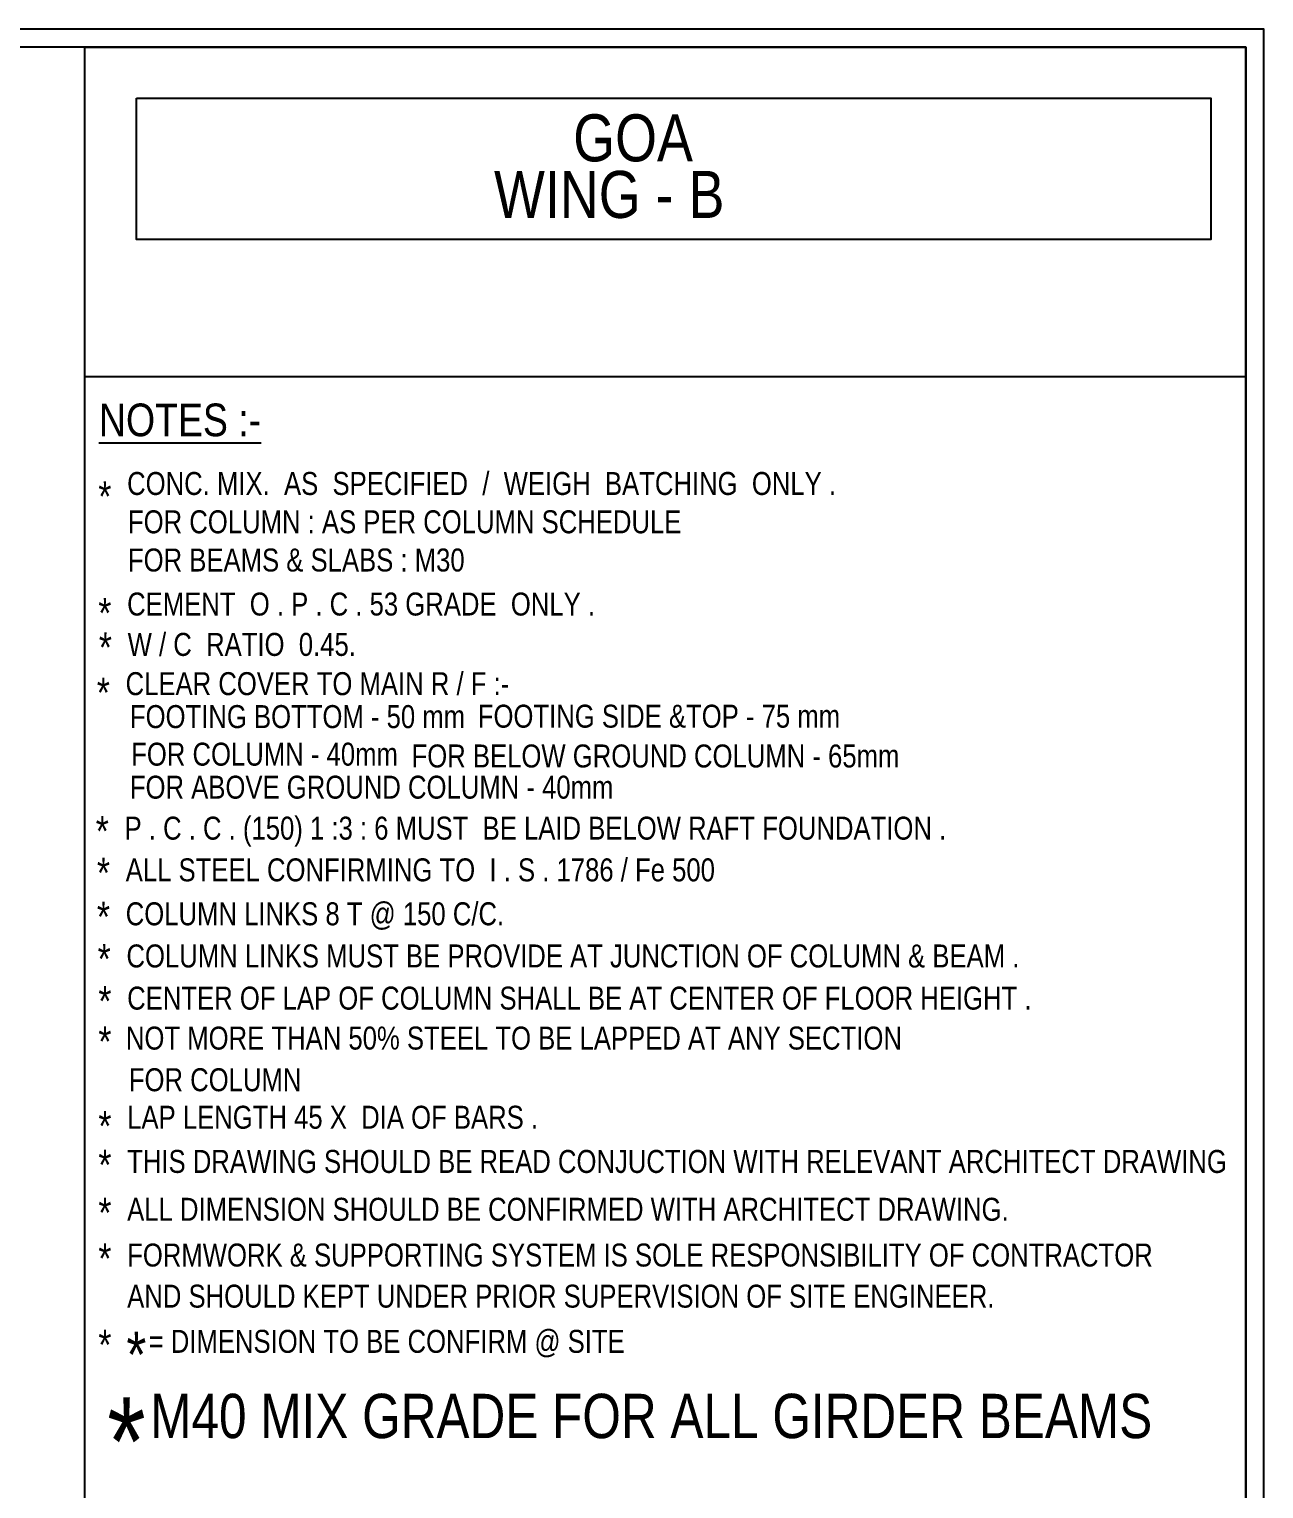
# Model space of a CAD drawing. Header units: millimetres. Extents: x 35733 to 152955, y -166738 to 54280.
# Drawn here: x 111091 to 123434, y 39038 to 53631 of the extents above; entities that cross this region are included whole.
import ezdxf
from ezdxf.enums import TextEntityAlignment as Align

# ---------------------------------------------------------------- set-up
doc = ezdxf.new("R2010")
doc.units = ezdxf.units.MM
doc.header["$LTSCALE"] = 100
doc.layers.add('SHEET', color=7, linetype='Continuous')
doc.styles.add('ARIAL', font='arial.ttf')
doc.styles.add('STYLE3', font='ARIALN.TTF')

msp = doc.modelspace()

# ---------------------------------------------------------------- linework, layer by layer
msp.add_line((111647.4, 50157.9), (123254.4, 50157.9))
at = {"color": 5}
msp.add_lwpolyline([(123434.4, 0), (123434.4, 53630.7), (47323, 53630.7), (47323, 0)], close=True, dxfattribs=at)
at = {"color": 6}
msp.add_lwpolyline([(123254.4, 180), (123254.4, 53450.8), (47503, 53450.8), (47503, 180)], close=True, dxfattribs=at)
at = {"color": 0, "linetype": 'ByBlock'}
msp.add_lwpolyline([(111647.4, 53450.8), (123254.4, 53450.8), (123254.4, 180), (111647.4, 180)], close=True, dxfattribs=at)
msp.add_lwpolyline([(112162.4, 52941.5), (122903.3, 52941.5), (122903.3, 51528.9), (112162.4, 51528.9)], close=True)

# ---------------------------------------------------------------- texts
at = {"layer": 'SHEET', "color": 2, "style": 'STYLE3'}
for s, p in [('GOA', (116529.4, 52779.5)), (' WING - B', (115588.7, 52213.9))]:
    msp.add_text(s, height=470.1, dxfattribs=at).set_placement(p, align=Align.TOP_LEFT)
at = {"layer": 'SHEET', "color": 6, "style": 'STYLE3'}
msp.add_text('%%UNOTES :-', height=326.638, dxfattribs=at).set_placement((111788.7, 49887.9, 7), align=Align.TOP_LEFT)
at = {"layer": 'SHEET', "color": 4, "style": 'ARIAL', "width": 0.8}
for s, height, p in [('CONC. MIX.  AS  SPECIFIED  /  WEIGH  BATCHING  ONLY .', 229.686, (112069.9, 49203.8, 7)), ('*', 301.2, (111781.9, 49110.7)), ('FOR COLUMN : AS PER COLUMN SCHEDULE', 229.686, (112078.3, 48820.7, 7)), ('FOR BEAMS & SLABS : M30', 229.686, (112078.3, 48438.7, 7)), ('*', 301.2, (111781.9, 47944.4)), ('CEMENT  O . P . C . 53 GRADE  ONLY .', 229.686, (112069.9, 47998.5)), ('*', 301.2, (111787.3, 47601)), ('W / C  RATIO  0.45.', 229.686, (112075.3, 47595)), ('*', 301.2, (111766.7, 47148.4)), ('CLEAR COVER TO MAIN R / F :-', 229.686, (112054.6, 47202.6)), ('*', 301.2, (111756.2, 45764)), ('P . C . C . (150) 1 :3 : 6 MUST  BE LAID BELOW RAFT FOUNDATION .', 229.686, (112044.2, 45758)), ('*', 301.2, (111767.9, 45347.1)), ('ALL STEEL CONFIRMING TO  I . S . 1786 / Fe 500 ', 229.686, (112055.9, 45341)), ('*', 301.2, (111767.9, 44907.9)), ('COLUMN LINKS 8 T @ 150 C/C.', 229.686, (112055.9, 44901.8)), ('*', 301.2, (111775.2, 44486.3)), ('COLUMN LINKS MUST BE PROVIDE AT JUNCTION OF COLUMN & BEAM . ', 229.686, (112063.2, 44480.3)), ('*', 301.2, (111782.5, 44064.7)), ('CENTER OF LAP OF COLUMN SHALL BE AT CENTER OF FLOOR HEIGHT .', 229.686, (112070.5, 44058.7)), ('*', 301.2, (111782.5, 43660.7)), ('NOT MORE THAN 50% STEEL TO BE LAPPED AT ANY SECTION ', 229.686, (112057.9, 43659.2)), ('FOR COLUMN', 229.69, (112087.1, 43242.8)), ('*', 301.2, (111782.5, 42816.1)), ('LAP LENGTH 45 X  DIA OF BARS .', 229.686, (112070.5, 42867.8)), ('*', 301.2, (111782.5, 42427.5)), ('THIS DRAWING SHOULD BE READ CONJUCTION WITH RELEVANT ARCHITECT DRAWING', 229.686, (112070.5, 42426)), ('*', 301.2, (111782.5, 41949.1)), ('ALL DIMENSION SHOULD BE CONFIRMED WITH ARCHITECT DRAWING.', 229.686, (112070.5, 41947.6)), ('*', 301.2, (111782.5, 41491.7)), ('FORMWORK & SUPPORTING SYSTEM IS SOLE RESPONSIBILITY OF CONTRACTOR', 229.686, (112070.5, 41490.2)), ('AND SHOULD KEPT UNDER PRIOR SUPERVISION OF SITE ENGINEER.', 229.686, (112070.5, 41079.1)), ('*', 301.2, (111782.5, 40628.8)), ('= DIMENSION TO BE CONFIRM @ SITE ', 229.686, (112285.1, 40627.3))]:
    msp.add_text(s, height=height, dxfattribs=at).set_placement(p, align=Align.TOP_LEFT)
for s, p in [('FOOTING BOTTOM - 50 mm', (113773.4, 46758.5, 0)), ('FOOTING SIDE &TOP - 75 mm', (117387.1, 46762.6, 0)), ('FOR COLUMN - 40mm', (113443.7, 46382.9, 0)), ('FOR BELOW GROUND COLUMN - 65mm', (117352.4, 46364.8, 0)), ('FOR ABOVE GROUND COLUMN - 40mm', (114514.5, 46052.9, 0))]:
    msp.add_text(s, height=229.686, dxfattribs=at).set_placement(p, align=Align.MIDDLE)
at = {"layer": 'SHEET', "color": 0, "style": 'ARIAL', "width": 0.8}
for height, p in [(457.8, (112062.9, 40609)), (883.5, (111871.3, 39952.8))]:
    msp.add_text('*', height=height, dxfattribs=at).set_placement(p, align=Align.TOP_LEFT)
at = {"layer": 'SHEET', "color": 1, "style": 'ARIAL', "width": 0.8}
msp.add_text('M40 MIX GRADE FOR ALL GIRDER BEAMS', height=443.252, dxfattribs=at).set_placement((112300.3, 39988), align=Align.TOP_LEFT)

doc.saveas('drawing.dxf')
